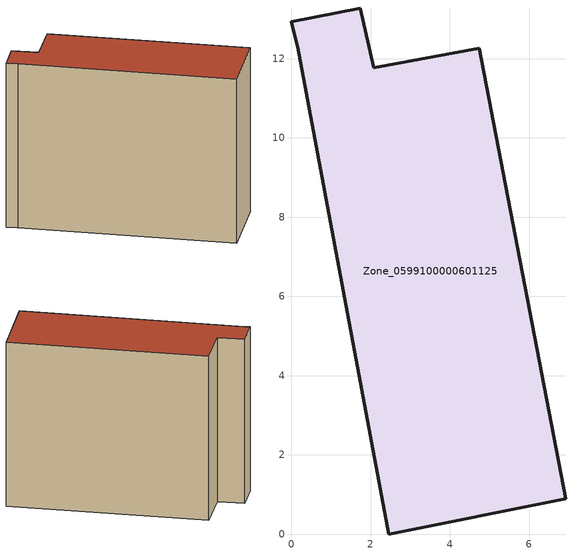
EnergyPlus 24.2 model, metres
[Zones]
Zone_0599100000601125
 floor ground (C_G): 0,12.94 1.74,13.28 2.08,11.77 4.74,12.27 6.92,0.89 2.45,0 0.16,12.29 z0
 wall outside (C_F): 2.45,0 6.92,0.89 4.74,12.27 2.08,11.77 1.74,13.28 0,12.94 0.16,12.29 2.45,0 z0:10.02
 roof outside (C_R): 1.74,13.28 0,12.94 0.16,12.29 2.45,0 6.92,0.89 4.74,12.27 2.08,11.77 z10.02
[BUILDING]
Pand.0599100000601125: North Axis=0; Terrain=City; Loads Convergence Tolerance Value=0.04; Temperature Convergence Tolerance Value=0.4; Solar Distribution=FullExterior; Maximum Number of Warmup Days=25; Minimum Number of Warmup Days=1
[Site:Location]
Rotterdam.The.Hague.AP_ZH_NLD Design_Conditions: Latitude=51.96; Longitude=4.45; Time Zone=1; Elevation=-4.5
[SITE:GROUNDTEMPERATURE:BUILDINGSURFACE]
18, 18, 18, 18, 18, 18, 18, 18, 18, 18, 18, 18
[MATERIAL] Thermal Absorptance=0.9; Solar Absorptance=0.7; Visible Absorptance=0.7
Name | Roughness | Thickness | Conductivity | Density | Specific Heat
G.TI.1946 | MediumSmooth | 0.15 | 1 | 540 | 1210
F.TI.1946 | Rough | 0.3 | 0.857143 | 1920 | 840
R.TI.1946 | MediumRough | 0.2 | 0.1 | 1500 | 1000
[CONSTRUCTION]
C_G: G.TI.1946
C_F: F.TI.1946
C_R: R.TI.1946
[ZONE]
Zone_0599100000601125: Type=1; Multiplier=1; Ceiling Height=Autocalculate; Volume=Autocalculate; Floor Area=autocalculate; Part of Total Floor Area=Yes
[ZONEINFILTRATION:DESIGNFLOWRATE]
Infil_Zone_0599100000601125: Zone or ZoneList or Space or SpaceList=Zone_0599100000601125; Schedule=AlwaysOn; Design Flow Rate Calculation Method=Flow/Area; Flow Rate per Floor Area=0.003; Constant Term Coefficient=1; Temperature Term Coefficient=0; Velocity Term Coefficient=0; Velocity Squared Term Coefficient=0
[HVACTEMPLATE:ZONE:IDEALLOADSAIRSYSTEM]
Zone_0599100000601125: Maximum Heating Supply Air Temperature=50; Minimum Cooling Supply Air Temperature=13; Maximum Heating Supply Air Humidity Ratio=0.0156; Minimum Cooling Supply Air Humidity Ratio=0.0077; Heating Limit=NoLimit; Cooling Limit=NoLimit; Dehumidification Control Type=ConstantSensibleHeatRatio; Cooling Sensible Heat Ratio=0.7; Dehumidification Setpoint=60; Humidification Control Type=None; Humidification Setpoint=30; Outdoor Air Method=None; Outdoor Air Flow Rate per Person=0.00944; Outdoor Air Flow Rate per Zone Floor Area=0; Outdoor Air Flow Rate per Zone=0; Demand Controlled Ventilation Type=None; Outdoor Air Economizer Type=NoEconomizer; Heat Recovery Type=None; Sensible Heat Recovery Effectiveness=0.7; Latent Heat Recovery Effectiveness=0.65
[ZONECONTROL:THERMOSTAT]
ThermostatControl_Zone_0599100000601125: Zone or ZoneList=Zone_0599100000601125; Control Type Schedule=DualSetpointControlType; Control 1=Thermostat_Zone_0599100000601125; Temperature Difference Between Cutout And Setpoint=0
[THERMOSTATSETPOINT:DUALSETPOINT]
Thermostat_Zone_0599100000601125: Heating Setpoint Temperature Schedule=HeatingSetpoint_Zone_0599100000601125; Cooling Setpoint Temperature Schedule=CoolingSetpoint_Zone_0599100000601125
[SCHEDULE:COMPACT]
HeatingSetpoint_Zone_0599100000601125: Through: 12/31, For: AllDays, Until: 24:00, 21
CoolingSetpoint_Zone_0599100000601125: Through: 12/31, For: AllDays, Until: 24:00, 24
DualSetpointControlType: Through: 12/31, For: AllDays, Until: 24:00, 4
AlwaysOn: Through: 12/31, For: AllDays, Until: 24:00, 1
